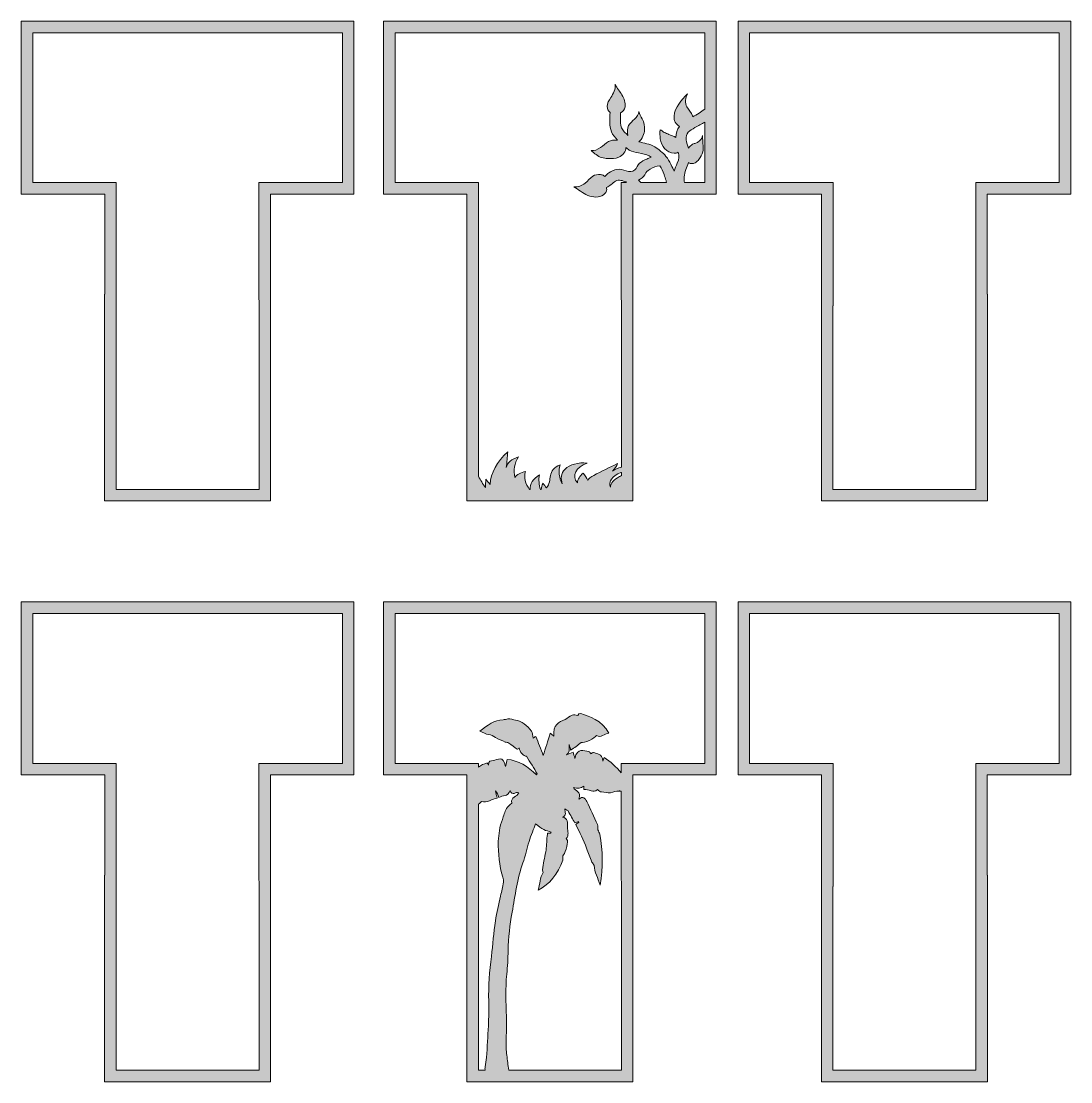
# Model space of a CAD drawing. Header units: millimetres. Extents: x 91 to 649, y -301 to -24.
# Drawn here: x 91.3 to 364.8, y -300.7 to -24.4 of the extents above; entities that cross this region are included whole.
import ezdxf

# ---------------------------------------------------------------- set-up
doc = ezdxf.new("R2010")
doc.units = ezdxf.units.MM
doc.header["$MEASUREMENT"] = 0
for name, color, linetype in [('Layer 11', 7, 'Continuous'), ('Layer 12', 7, 'Continuous'), ('Layer 4', 7, 'Continuous'), ('Layer 5', 7, 'Continuous'), ('Layer 6', 7, 'Continuous'), ('Layer10', 7, 'Continuous')]:
    doc.layers.add(name, color=color, linetype=linetype)

msp = doc.modelspace()

# ---------------------------------------------------------------- hatches: boundary and pattern name
at = {"layer": 'Layer 11'}
h = msp.add_hatch(color=1, dxfattribs=at)
h.dxf.hatch_style = 2
edge = h.paths.add_edge_path()
edge.add_spline(control_points=[(272.4, -24.36), (272.4, -24.36), (272.4, -24.36), (272.4, -24.36), (272.4, -24.36), (272.4, -24.36), (272.4, -24.36), (272.4, -24.36), (185.69, -24.36), (185.69, -24.36), (185.69, -24.36), (185.69, -24.36), (185.69, -24.36), (185.69, -24.36), (185.69, -68.28), (185.69, -68.28), (185.69, -68.28), (185.69, -69.42), (185.69, -69.42), (185.69, -69.42), (207.43, -69.42), (207.43, -69.42), (207.43, -69.42), (207.43, -82.43), (207.43, -82.43), (207.43, -82.43), (207.43, -82.43), (207.43, -82.43), (207.43, -82.43), (207.43, -95.5), (207.43, -95.5), (207.43, -95.5), (207.43, -149.38), (207.43, -149.38), (207.43, -149.38), (207.43, -149.38), (207.43, -149.38), (207.43, -149.38), (250.66, -149.38), (250.66, -149.38), (250.66, -149.38), (250.66, -149.38), (250.66, -149.38), (250.66, -149.38), (250.66, -95.5), (250.66, -95.5), (250.66, -95.5), (250.66, -81.14), (250.66, -81.14), (250.65, -81.14), (250.65, -81.14), (250.65, -81.14), (250.65, -81.14), (250.65, -69.42), (250.65, -69.42), (250.65, -69.42), (272.4, -69.42), (272.4, -69.42), (272.4, -69.42), (272.4, -67.17), (272.4, -67.17), (272.4, -67.17), (272.4, -67.17), (272.4, -67.17), (272.4, -67.17), (272.4, -24.36), (272.4, -24.36)], knot_values=[0, 0, 0, 0, 1, 1, 1, 2, 2, 2, 3, 3, 3, 4, 4, 4, 5, 5, 5, 6, 6, 6, 7, 7, 7, 8, 8, 8, 9, 9, 9, 10, 10, 10, 11, 11, 11, 12, 12, 12, 13, 13, 13, 14, 14, 14, 15, 15, 15, 16, 16, 16, 17, 17, 17, 18, 18, 18, 19, 19, 19, 20, 20, 20, 21, 21, 21, 22, 22, 22, 22], degree=3, periodic=1)
edge = h.paths.add_edge_path()
edge.add_spline(control_points=[(188.69, -66.42), (188.69, -66.42), (188.69, -27.36), (188.69, -27.36), (188.69, -27.36), (269.4, -27.36), (269.4, -27.36), (269.4, -27.36), (269.4, -47.27), (269.4, -47.27), (268.87, -47.58), (268.44, -47.98), (267.91, -48.32), (267.38, -48.66), (266.82, -48.96), (266.26, -49.26), (266.25, -49.18), (266.23, -49.1), (266.2, -49.02), (265.93, -48.14), (265.18, -47.5), (264.76, -46.69), (264.22, -45.64), (264.27, -44.3), (264.89, -43.3), (263.32, -44.92), (261.58, -46.76), (261.39, -49.13), (261.3, -50.21), (261.88, -51.29), (262.8, -51.79), (262.2, -52.62), (261.88, -53.58), (261.83, -54.64), (261.28, -54.29), (260.66, -54.07), (260.05, -53.84), (259.64, -53.68), (259.22, -53.54), (258.83, -53.33), (258.48, -53.15), (258.1, -52.73), (257.74, -52.7), (257.67, -53.43), (257.71, -54.26), (257.81, -54.99), (257.95, -55.93), (258.32, -56.84), (258.95, -57.55), (259.59, -58.25), (260.49, -58.72), (261.44, -58.75), (261.8, -58.76), (262.18, -58.69), (262.5, -58.52), (262.69, -59.41), (262.72, -60.28), (262.25, -61.33), (261.9, -62.12), (261.61, -62.76), (261.44, -63.46), (261.39, -63.32), (261.32, -63.19), (261.24, -63.09), (260.87, -62.2), (259.68, -59.78), (259.28, -59.58), (258.45, -58.61), (257.41, -57.74), (256.35, -57.08), (255.08, -56.29), (253.59, -56.18), (252.19, -55.77), (253.09, -55.14), (253.64, -53.56), (253.7, -52.73), (253.77, -51.74), (253.56, -50.72), (253.11, -49.84), (252.79, -49.19), (252.33, -48.59), (252.2, -47.88), (252.17, -48.65), (251.66, -49.31), (251.11, -49.85), (250.56, -50.39), (249.94, -50.88), (249.56, -51.54), (249.16, -52.24), (249.12, -53.22), (249.39, -54.1), (249.06, -53.8), (248.74, -53.49), (248.44, -53.19), (247.11, -51.88), (247.44, -49.99), (247.48, -48.25), (248.05, -47.92), (248.49, -47.38), (248.62, -46.69), (248.82, -45.62), (248.4, -44.52), (247.83, -43.58), (247.26, -42.64), (246.55, -41.79), (246.08, -40.8), (246.17, -42.04), (245.57, -43.23), (244.9, -44.28), (244.44, -45), (243.93, -45.76), (243.95, -46.62), (243.97, -47.2), (244.26, -47.76), (244.72, -48.12), (244.72, -48.12), (244.72, -48.12), (244.72, -48.12), (244.7, -49.77), (244.44, -51.66), (245.09, -53.2), (245.44, -54.04), (246.02, -54.71), (246.67, -55.32), (245.82, -55.25), (244.91, -55.44), (244.32, -55.74), (243.54, -56.14), (242.92, -56.78), (242.21, -57.29), (241.51, -57.81), (240.64, -58.22), (239.79, -58.05), (240.61, -58.8), (241.47, -59.57), (242.53, -59.89), (243.06, -60.05), (243.61, -60.1), (244.15, -60.13), (245.13, -60.18), (246.14, -60.18), (247.04, -59.8), (248, -59.4), (248.86, -58.32), (248.85, -57.24), (249.12, -57.49), (249.4, -57.74), (249.72, -57.92), (250.39, -58.31), (251.4, -58.51), (252.16, -58.7), (253.15, -58.94), (254.04, -58.94), (254.95, -59.47), (255.11, -59.55), (255.26, -59.65), (255.41, -59.76), (255.04, -59.91), (254.67, -60.09), (254.3, -60.28), (253.65, -60.6), (252.89, -60.88), (252.35, -61.39), (251.82, -61.88), (251.67, -62.64), (251.16, -63.09), (249.83, -64.29), (248.08, -62.63), (246.5, -62.96), (245.74, -63.12), (245, -63.48), (244.36, -63.91), (244.16, -64.05), (243.72, -64.51), (243.36, -64.82), (243.29, -64.75), (243.21, -64.69), (243.13, -64.63), (242.86, -64.46), (242.54, -64.36), (242.22, -64.32), (241.54, -64.23), (240.82, -64.37), (240.23, -64.73), (239.45, -65.2), (238.94, -66), (238.24, -66.57), (237.41, -67.25), (236.31, -67.59), (235.24, -67.48), (236.47, -68.23), (237.6, -69.17), (238.92, -69.74), (240.25, -70.31), (241.89, -70.43), (243.04, -69.56), (243.47, -69.23), (243.82, -68.74), (243.84, -68.2), (243.85, -68.03), (243.82, -67.86), (243.78, -67.69), (244.69, -67.35), (245.25, -66.57), (246.17, -66.04), (247.07, -65.52), (247.99, -65.95), (248.97, -66.22), (248.92, -66.29), (248.87, -66.35), (248.82, -66.42), (248.82, -66.42), (247.65, -66.42), (247.65, -66.42), (247.65, -66.42), (247.65, -69.42), (247.65, -69.42), (247.65, -69.42), (247.65, -95.5), (247.65, -95.5), (247.65, -95.5), (247.66, -98.5), (247.66, -98.5), (247.66, -98.5), (247.66, -140.55), (247.66, -140.55), (246.77, -140.8), (245.97, -141.16), (245.33, -141.59), (245.99, -140.99), (246.46, -140.31), (246.69, -139.62), (244.61, -140.65), (242.53, -141.68), (240.45, -142.71), (239.75, -143.06), (239.02, -143.54), (238.94, -144.02), (238.66, -143.37), (238.25, -142.74), (237.7, -142.15), (236.83, -142.87), (236.31, -143.73), (236.2, -144.61), (234.64, -142.89), (235.82, -140.53), (238.74, -139.55), (236.54, -139.18), (234.11, -139.95), (232.98, -141.08), (231.85, -142.21), (231.81, -143.61), (232.27, -144.89), (231.43, -143.3), (231.23, -141.6), (231.71, -139.97), (230.06, -140.52), (229.42, -141.69), (229.2, -142.77), (228.98, -143.85), (229, -144.98), (228.14, -145.95), (227.85, -145.55), (227.55, -145.15), (227.26, -144.74), (226.97, -145.27), (226.82, -145.83), (226.79, -146.38), (226.79, -146.38), (226.59, -146.38), (226.59, -146.38), (226.19, -145.13), (226.08, -143.85), (226.29, -142.58), (224.62, -143.59), (223.74, -145), (223.9, -146.38), (223.9, -146.38), (223.74, -146.38), (223.74, -146.38), (222.61, -144.91), (222.24, -143.26), (222.68, -141.68), (221.44, -141.97), (220.42, -142.54), (219.9, -143.23), (219.48, -141.43), (219.81, -139.58), (220.86, -137.87), (219.09, -138.41), (217.87, -139.48), (217.69, -140.62), (217.81, -139.28), (217.93, -137.94), (218.05, -136.6), (215.23, -139.12), (213.63, -142.09), (213.47, -145.09), (213.09, -144.63), (212.71, -144.16), (212.33, -143.7), (212.3, -144.42), (212.27, -145.14), (212.23, -145.87), (211.55, -144.91), (210.95, -143.93), (210.43, -142.94), (210.43, -142.94), (210.43, -98.5), (210.43, -98.5), (210.43, -98.5), (210.43, -98.5), (210.43, -98.5), (210.43, -98.5), (210.43, -95.5), (210.43, -95.5), (210.43, -95.5), (210.43, -69.42), (210.43, -69.42), (210.43, -69.42), (210.43, -66.42), (210.43, -66.42), (210.43, -66.42), (207.43, -66.42), (207.43, -66.42), (207.43, -66.42), (188.69, -66.42), (188.69, -66.42)], knot_values=[0, 0, 0, 0, 1, 1, 1, 2, 2, 2, 3, 3, 3, 4, 4, 4, 5, 5, 5, 6, 6, 6, 7, 7, 7, 8, 8, 8, 9, 9, 9, 10, 10, 10, 11, 11, 11, 12, 12, 12, 13, 13, 13, 14, 14, 14, 15, 15, 15, 16, 16, 16, 17, 17, 17, 18, 18, 18, 19, 19, 19, 20, 20, 20, 21, 21, 21, 22, 22, 22, 23, 23, 23, 24, 24, 24, 25, 25, 25, 26, 26, 26, 27, 27, 27, 28, 28, 28, 29, 29, 29, 30, 30, 30, 31, 31, 31, 32, 32, 32, 33, 33, 33, 34, 34, 34, 35, 35, 35, 36, 36, 36, 37, 37, 37, 38, 38, 38, 39, 39, 39, 40, 40, 40, 41, 41, 41, 42, 42, 42, 43, 43, 43, 44, 44, 44, 45, 45, 45, 46, 46, 46, 47, 47, 47, 48, 48, 48, 49, 49, 49, 50, 50, 50, 51, 51, 51, 52, 52, 52, 53, 53, 53, 54, 54, 54, 55, 55, 55, 56, 56, 56, 57, 57, 57, 58, 58, 58, 59, 59, 59, 60, 60, 60, 61, 61, 61, 62, 62, 62, 63, 63, 63, 64, 64, 64, 65, 65, 65, 66, 66, 66, 67, 67, 67, 68, 68, 68, 69, 69, 69, 70, 70, 70, 71, 71, 71, 72, 72, 72, 73, 73, 73, 74, 74, 74, 75, 75, 75, 76, 76, 76, 77, 77, 77, 78, 78, 78, 79, 79, 79, 80, 80, 80, 81, 81, 81, 82, 82, 82, 83, 83, 83, 84, 84, 84, 85, 85, 85, 86, 86, 86, 87, 87, 87, 88, 88, 88, 89, 89, 89, 90, 90, 90, 91, 91, 91, 92, 92, 92, 93, 93, 93, 94, 94, 94, 95, 95, 95, 96, 96, 96, 97, 97, 97, 98, 98, 98, 99, 99, 99, 100, 100, 100, 101, 101, 101, 102, 102, 102, 103, 103, 103, 104, 104, 104, 105, 105, 105, 106, 106, 106, 107, 107, 107, 108, 108, 108, 109, 109, 109, 109], degree=3, periodic=1)
edge = h.paths.add_edge_path()
edge.add_spline(control_points=[(252.77, -66.42), (252.57, -66.2), (252.34, -65.99), (252.09, -65.82), (252.77, -65.46), (253.41, -64.96), (253.76, -64.4), (254.28, -63.56), (254.26, -63.4), (255.19, -62.92), (256.02, -62.5), (256.79, -61.99), (257.69, -62.03), (258.12, -62.68), (258.51, -63.48), (258.82, -64.27), (258.82, -64.3), (258.82, -64.34), (258.83, -64.38), (258.94, -64.87), (259.11, -65.37), (259.33, -65.88), (259.35, -65.96), (259.36, -66.04), (259.38, -66.12), (259.4, -66.22), (259.43, -66.32), (259.45, -66.42), (259.45, -66.42), (252.77, -66.42), (252.77, -66.42)], knot_values=[0, 0, 0, 0, 1, 1, 1, 2, 2, 2, 3, 3, 3, 4, 4, 4, 5, 5, 5, 6, 6, 6, 7, 7, 7, 8, 8, 8, 9, 9, 9, 10, 10, 10, 10], degree=3, periodic=1)
edge = h.paths.add_edge_path()
edge.add_spline(control_points=[(264.01, -64.93), (264.13, -63.6), (264.77, -62.43), (265.18, -61.21), (265.2, -61.22), (265.21, -61.23), (265.23, -61.24), (265.73, -61.53), (266.38, -61.54), (266.89, -61.27), (267.29, -61.06), (267.59, -60.71), (267.86, -60.36), (268.32, -59.77), (268.76, -59.13), (268.92, -58.39), (269.03, -57.88), (268.99, -57.34), (268.96, -56.81), (268.9, -55.93), (268.84, -55.04), (268.78, -54.15), (268.85, -54.65), (268.46, -55.08), (268.1, -55.42), (267.84, -55.68), (267.57, -55.94), (267.23, -56.08), (266.98, -56.17), (266.71, -56.2), (266.46, -56.3), (266.27, -56.37), (266.09, -56.49), (265.93, -56.62), (265.63, -56.86), (265.38, -57.14), (265.16, -57.45), (264.93, -56.73), (264.65, -56.03), (264.55, -55.27), (264.31, -53.49), (265.52, -52.85), (266.83, -52.08), (267.71, -51.57), (268.59, -51.19), (269.4, -50.68), (269.4, -50.68), (269.4, -66.42), (269.4, -66.42), (269.4, -66.42), (264.11, -66.42), (264.11, -66.42), (264.01, -65.93), (263.97, -65.43), (264.01, -64.93)], knot_values=[0, 0, 0, 0, 1, 1, 1, 2, 2, 2, 3, 3, 3, 4, 4, 4, 5, 5, 5, 6, 6, 6, 7, 7, 7, 8, 8, 8, 9, 9, 9, 10, 10, 10, 11, 11, 11, 12, 12, 12, 13, 13, 13, 14, 14, 14, 15, 15, 15, 16, 16, 16, 17, 17, 17, 18, 18, 18, 18], degree=3, periodic=1)
edge = h.paths.add_edge_path()
edge.add_spline(control_points=[(247.16, -143.03), (245.8, -143.74), (244.79, -144.73), (244.84, -145.78), (244.24, -144.37), (245.35, -142.78), (247.49, -141.99), (247.54, -141.97), (247.6, -141.95), (247.66, -141.93), (247.66, -141.93), (247.66, -142.78), (247.66, -142.78), (247.49, -142.86), (247.32, -142.94), (247.16, -143.03)], knot_values=[0, 0, 0, 0, 1, 1, 1, 2, 2, 2, 3, 3, 3, 4, 4, 4, 5, 5, 5, 5], degree=3, periodic=1)
at = {"layer": 'Layer 12'}
h = msp.add_hatch(color=2, dxfattribs=at)
h.dxf.hatch_style = 2
h.paths.add_polyline_path([(177.98, -24.36), (91.27, -24.36), (91.27, -69.42), (113.02, -69.42), (113.02, -95.5), (113.01, -95.5), (113.01, -149.38), (156.24, -149.38), (156.24, -95.5), (156.23, -95.5), (156.23, -69.42), (177.98, -69.42)])
h.paths.add_polyline_path([(174.98, -27.36), (174.98, -66.42), (156.23, -66.42), (153.23, -66.42), (153.23, -69.42), (153.23, -95.5), (153.24, -98.5), (153.24, -146.38), (116.01, -146.38), (116.01, -98.5), (116.02, -98.5), (116.02, -95.5), (116.02, -69.42), (116.02, -66.42), (113.02, -66.42), (94.27, -66.42), (94.27, -27.36)])
at = {"layer": 'Layer 4'}
h = msp.add_hatch(color=2, dxfattribs=at)
h.dxf.hatch_style = 2
h.paths.add_polyline_path([(364.78, -175.7), (278.07, -175.7), (278.07, -220.76), (299.82, -220.76), (299.82, -246.85), (299.81, -246.85), (299.81, -300.73), (343.04, -300.73), (343.04, -246.85), (343.03, -246.85), (343.03, -220.76), (364.78, -220.76)])
h.paths.add_polyline_path([(361.78, -178.7), (361.78, -217.76), (343.03, -217.76), (340.04, -217.76), (340.04, -220.76), (340.04, -246.85), (340.04, -249.85), (340.04, -297.73), (302.81, -297.73), (302.81, -249.85), (302.82, -249.85), (302.82, -246.85), (302.82, -220.76), (302.82, -217.76), (299.82, -217.76), (281.07, -217.76), (281.07, -178.7)])
at = {"layer": 'Layer 5'}
h = msp.add_hatch(color=1, dxfattribs=at)
h.dxf.hatch_style = 2
edge = h.paths.add_edge_path()
edge.add_spline(control_points=[(272.4, -175.7), (272.4, -175.7), (272.4, -175.7), (272.4, -175.7), (272.4, -175.7), (272.4, -175.7), (272.4, -175.7), (272.4, -175.7), (185.69, -175.7), (185.69, -175.7), (185.69, -175.7), (185.69, -220.76), (185.69, -220.76), (185.69, -220.76), (207.43, -220.76), (207.43, -220.76), (207.43, -220.76), (207.43, -236.99), (207.43, -236.99), (207.43, -236.99), (207.43, -236.99), (207.43, -237), (207.43, -237), (207.43, -246.85), (207.43, -246.85), (207.43, -246.85), (207.43, -300.73), (207.43, -300.73), (207.43, -300.73), (207.43, -300.73), (207.43, -300.73), (207.43, -300.73), (250.66, -300.73), (250.66, -300.73), (250.66, -300.73), (250.66, -300.73), (250.66, -300.73), (250.66, -300.73), (250.66, -246.85), (250.66, -246.85), (250.66, -246.85), (250.66, -233.51), (250.66, -233.51), (250.65, -233.51), (250.65, -233.5), (250.65, -233.5), (250.65, -233.5), (250.65, -220.76), (250.65, -220.76), (250.65, -220.76), (272.4, -220.76), (272.4, -220.76), (272.4, -220.76), (272.4, -218.65), (272.4, -218.65), (272.4, -218.65), (272.4, -218.65), (272.4, -218.65), (272.4, -218.65), (272.4, -175.7), (272.4, -175.7)], knot_values=[0, 0, 0, 0, 1, 1, 1, 2, 2, 2, 3, 3, 3, 4, 4, 4, 5, 5, 5, 6, 6, 6, 7, 7, 7, 8, 8, 8, 9, 9, 9, 10, 10, 10, 11, 11, 11, 12, 12, 12, 13, 13, 13, 14, 14, 14, 15, 15, 15, 16, 16, 16, 17, 17, 17, 18, 18, 18, 19, 19, 19, 20, 20, 20, 20], degree=3, periodic=1)
edge = h.paths.add_edge_path()
edge.add_spline(control_points=[(214.86, -224.96), (214.9, -224.94), (214.94, -224.91), (214.99, -224.88), (215.23, -225.44), (215.47, -225.99), (215.76, -226.64), (216.71, -225.99), (218.08, -226.62), (218.66, -224.8), (219.22, -226.5), (220.21, -224.97), (220.92, -225.41), (220.52, -226.58), (218.71, -226.42), (219.11, -228.11), (218.53, -228.68), (217.99, -228.98), (217.72, -229.52), (217.27, -230.39), (216.98, -231.41), (216.67, -232.39), (216.37, -233.32), (215.94, -234.28), (215.91, -235.25), (215.88, -236.21), (215.61, -237.09), (215.59, -238.03), (215.54, -241.26), (215.88, -244.4), (216.77, -247.42), (216.89, -247.82), (217, -248.32), (216.94, -248.72), (216.74, -249.93), (216.45, -251.13), (216.2, -252.33), (215.74, -254.49), (215.17, -256.62), (214.85, -258.81), (214.4, -261.87), (214.18, -264.98), (213.8, -268.06), (213.32, -271.91), (212.96, -275.76), (213.11, -279.68), (213.18, -281.82), (213.1, -283.98), (213.01, -286.12), (212.89, -288.88), (212.72, -291.64), (212.53, -294.4), (212.48, -295.23), (212.29, -296.04), (212.17, -296.86), (212.12, -297.21), (212.11, -297.5), (212.18, -297.73), (212.18, -297.73), (210.43, -297.73), (210.43, -297.73), (210.43, -297.73), (210.43, -249.85), (210.43, -249.85), (210.43, -249.85), (210.43, -249.85), (210.43, -249.85), (210.43, -249.85), (210.43, -246.85), (210.43, -246.85), (210.43, -246.85), (210.43, -228.35), (210.43, -228.35), (210.75, -228.18), (211.02, -227.86), (211.23, -227.7), (212.72, -228.12), (213.94, -227.01), (215.34, -226.79), (215.15, -226.09), (215, -225.53), (214.86, -224.96)], knot_values=[0, 0, 0, 0, 1, 1, 1, 2, 2, 2, 3, 3, 3, 4, 4, 4, 5, 5, 5, 6, 6, 6, 7, 7, 7, 8, 8, 8, 9, 9, 9, 10, 10, 10, 11, 11, 11, 12, 12, 12, 13, 13, 13, 14, 14, 14, 15, 15, 15, 16, 16, 16, 17, 17, 17, 18, 18, 18, 19, 19, 19, 20, 20, 20, 21, 21, 21, 22, 22, 22, 23, 23, 23, 24, 24, 24, 25, 25, 25, 26, 26, 26, 27, 27, 27, 27], degree=3, periodic=1)
edge = h.paths.add_edge_path()
edge.add_spline(control_points=[(227.28, -246.16), (226.43, -247.57), (226.48, -249.2), (225.95, -250.77), (229.08, -249.29), (231, -246.5), (232.4, -242.98), (232.51, -242.72), (232.42, -242.33), (232.42, -241.86), (232.89, -241.52), (233.81, -238.81), (233.6, -237.88), (233.55, -237.69), (233.4, -237.53), (233.29, -237.36), (234.11, -236.53), (233.63, -235.39), (233.66, -234.4), (233.7, -233.26), (233.72, -231.99), (232.3, -231.73), (233.51, -231.37), (232.93, -230.37), (232.92, -229.61), (233.31, -229.83), (233.65, -230.03), (233.78, -230.1), (234.43, -231.29), (235, -232.33), (235.53, -233.29), (235.95, -233.12), (236.24, -233.01), (236.53, -232.9), (236.53, -232.9), (236.57, -233.04), (236.57, -233.04), (236.32, -233.26), (236.08, -233.49), (235.83, -233.7), (236.75, -235.82), (237.89, -237.68), (238.62, -239.88), (239.02, -241.11), (239.51, -242.29), (240, -243.46), (240.14, -243.81), (240.41, -244.06), (240.6, -244.33), (240.61, -246.18), (241.6, -247.56), (242.11, -249.52), (242.94, -244.82), (242.82, -240.5), (242.05, -236.2), (241.98, -235.81), (241.72, -235.48), (241.51, -235.06), (241.5, -234.7), (241.61, -234.1), (241.44, -233.71), (240.55, -231.67), (239.62, -229.65), (238.63, -227.69), (238.23, -226.89), (237.68, -226.04), (236.61, -227.11), (237.34, -224.86), (235.67, -225.11), (235.16, -224.05), (235.73, -224.13), (236.2, -224.29), (236.66, -224.23), (237.07, -224.18), (237.47, -223.9), (237.85, -223.72), (237.86, -223.76), (237.88, -224.1), (237.91, -224.53), (239.19, -224.36), (240.4, -225.58), (241.42, -224.6), (241.85, -224.86), (242.17, -225.17), (242.51, -225.21), (243.28, -225.32), (244.07, -225.41), (244.85, -225.45), (245.62, -225.16), (246.36, -225.01), (247.06, -224.99), (247.11, -224.96), (247.15, -224.94), (247.2, -224.92), (247.21, -224.93), (247.22, -224.95), (247.23, -224.98), (247.37, -224.98), (247.51, -224.99), (247.65, -225), (247.65, -225), (247.65, -246.85), (247.65, -246.85), (247.65, -246.85), (247.66, -249.84), (247.66, -249.84), (247.66, -249.84), (247.66, -297.73), (247.66, -297.73), (247.66, -297.73), (218.3, -297.73), (218.3, -297.73), (218.2, -296.95), (218.13, -296.34), (218.06, -295.73), (217.91, -294.45), (217.68, -293.17), (217.66, -291.88), (217.63, -289.15), (217.81, -286.41), (217.73, -283.69), (217.62, -280.02), (217.4, -276.37), (217.8, -272.71), (218.02, -270.67), (218.13, -268.61), (218.16, -266.56), (218.21, -263.16), (218.6, -259.86), (219.2, -256.55), (219.99, -252.21), (220.49, -247.79), (222.01, -243.71), (222.67, -241.92), (223.02, -239.93), (223.61, -238.09), (224.14, -236.43), (224.81, -234.85), (225.31, -233.52), (226.12, -234.09), (226.76, -234.63), (227.46, -235.01), (228.05, -235.32), (228.7, -235.44), (229.33, -235.65), (229.31, -235.73), (229.3, -235.82), (229.28, -235.9), (229.28, -235.9), (228.4, -235.9), (228.4, -235.9), (228.38, -236.21), (228.38, -236.46), (228.34, -236.71), (228.13, -238.07), (228.26, -239.47), (227.95, -240.84), (227.6, -242.36), (227.37, -243.93), (227.14, -245.49), (227.1, -245.78), (227.28, -246.14), (227.28, -246.16)], knot_values=[0, 0, 0, 0, 1, 1, 1, 2, 2, 2, 3, 3, 3, 4, 4, 4, 5, 5, 5, 6, 6, 6, 7, 7, 7, 8, 8, 8, 9, 9, 9, 10, 10, 10, 11, 11, 11, 12, 12, 12, 13, 13, 13, 14, 14, 14, 15, 15, 15, 16, 16, 16, 17, 17, 17, 18, 18, 18, 19, 19, 19, 20, 20, 20, 21, 21, 21, 22, 22, 22, 23, 23, 23, 24, 24, 24, 25, 25, 25, 26, 26, 26, 27, 27, 27, 28, 28, 28, 29, 29, 29, 30, 30, 30, 31, 31, 31, 32, 32, 32, 33, 33, 33, 34, 34, 34, 35, 35, 35, 36, 36, 36, 37, 37, 37, 38, 38, 38, 39, 39, 39, 40, 40, 40, 41, 41, 41, 42, 42, 42, 43, 43, 43, 44, 44, 44, 45, 45, 45, 46, 46, 46, 47, 47, 47, 48, 48, 48, 49, 49, 49, 50, 50, 50, 51, 51, 51, 52, 52, 52, 53, 53, 53, 54, 54, 54, 54], degree=3, periodic=1)
edge = h.paths.add_edge_path()
edge.add_spline(control_points=[(250.65, -217.76), (250.65, -217.76), (247.65, -217.76), (247.65, -217.76), (247.65, -217.76), (247.65, -220.24), (247.65, -220.24), (246.31, -218.66), (244.84, -217.32), (243.22, -216.2), (243.09, -216.53), (243.01, -216.76), (242.86, -217.14), (242.6, -215.1), (241.32, -215.34), (240.41, -214.91), (240.21, -214.81), (239.87, -215.21), (239.71, -215.31), (239.57, -215.12), (239.39, -214.63), (239.21, -214.64), (237.87, -214.69), (236.19, -213.39), (235.56, -216.49), (235.37, -215.76), (235.26, -215.35), (235.13, -214.87), (234.51, -215.1), (233.94, -215.31), (233.37, -215.52), (234.21, -215.02), (234.11, -214.04), (234.06, -212.87), (234.24, -213.52), (234.35, -213.89), (234.45, -214.28), (234.99, -213.93), (235.46, -213.67), (235.9, -213.35), (236.32, -213.05), (236.71, -212.7), (237.21, -212.29), (237.82, -212.62), (240.92, -211.21), (241.17, -210.45), (242.3, -211.22), (243.27, -210.06), (244.38, -209.91), (242.75, -206.53), (238.86, -205.29), (237.79, -205.01), (237.31, -204.88), (236.55, -204.34), (236.31, -205.29), (235.76, -205.23), (235.26, -205.01), (234.84, -205.17), (234.19, -205.42), (233.63, -206.06), (232.98, -206.32), (231.33, -206.96), (229.82, -207.7), (230.09, -210.7), (229.79, -210.43), (229.57, -210.23), (229.15, -209.85), (228.5, -211.9), (227.89, -213.86), (227.32, -215.66), (226.69, -214.07), (226.03, -212.38), (225.38, -210.71), (224.99, -210.97), (224.79, -211.1), (224.7, -211.16), (224.56, -210.5), (224.56, -209.75), (224.27, -209.37), (223.14, -207.82), (221.72, -206.76), (220.11, -206.48), (219.45, -206.36), (218.79, -206.11), (218.12, -206.15), (217.69, -206.17), (217.26, -206.4), (216.83, -206.4), (214.58, -206.4), (212.76, -207.83), (210.77, -209.39), (211.65, -209.74), (212.34, -210.15), (213.04, -210.24), (213.72, -210.33), (214.28, -210.66), (214.88, -211), (215.69, -211.46), (216.54, -211.82), (217.38, -212.19), (217.69, -212.33), (218.06, -212.26), (218.34, -212.45), (219.08, -212.96), (219.78, -213.59), (220.52, -214.09), (220.64, -214.17), (220.9, -213.85), (221.06, -213.74), (221.14, -214.78), (222.24, -215.94), (222.95, -215.87), (223.93, -217.49), (224.85, -219), (225.76, -220.51), (225.7, -220.59), (225.63, -220.66), (225.57, -220.74), (223.28, -218.56), (220.81, -216.96), (217.91, -216.71), (217.79, -217.24), (217.69, -217.7), (217.51, -218.53), (216.86, -215.52), (215.4, -216.91), (214.22, -217.02), (213.69, -217.08), (212.99, -217.03), (213.03, -218.21), (212.88, -217.94), (212.72, -217.57), (212.68, -217.6), (211.94, -217.99), (211.07, -218.13), (210.43, -218.74), (210.43, -218.74), (210.43, -217.76), (210.43, -217.76), (210.43, -217.76), (207.43, -217.76), (207.43, -217.76), (207.43, -217.76), (188.69, -217.76), (188.69, -217.76), (188.69, -217.76), (188.69, -178.7), (188.69, -178.7), (188.69, -178.7), (269.4, -178.7), (269.4, -178.7), (269.4, -178.7), (269.4, -217.76), (269.4, -217.76), (269.4, -217.76), (250.65, -217.76), (250.65, -217.76)], knot_values=[0, 0, 0, 0, 1, 1, 1, 2, 2, 2, 3, 3, 3, 4, 4, 4, 5, 5, 5, 6, 6, 6, 7, 7, 7, 8, 8, 8, 9, 9, 9, 10, 10, 10, 11, 11, 11, 12, 12, 12, 13, 13, 13, 14, 14, 14, 15, 15, 15, 16, 16, 16, 17, 17, 17, 18, 18, 18, 19, 19, 19, 20, 20, 20, 21, 21, 21, 22, 22, 22, 23, 23, 23, 24, 24, 24, 25, 25, 25, 26, 26, 26, 27, 27, 27, 28, 28, 28, 29, 29, 29, 30, 30, 30, 31, 31, 31, 32, 32, 32, 33, 33, 33, 34, 34, 34, 35, 35, 35, 36, 36, 36, 37, 37, 37, 38, 38, 38, 39, 39, 39, 40, 40, 40, 41, 41, 41, 42, 42, 42, 43, 43, 43, 44, 44, 44, 45, 45, 45, 46, 46, 46, 47, 47, 47, 48, 48, 48, 49, 49, 49, 50, 50, 50, 51, 51, 51, 52, 52, 52, 52], degree=3, periodic=1)
at = {"layer": 'Layer 6'}
h = msp.add_hatch(color=2, dxfattribs=at)
h.dxf.hatch_style = 2
h.paths.add_polyline_path([(177.98, -175.7), (91.27, -175.7), (91.27, -220.76), (113.02, -220.76), (113.02, -246.85), (113.01, -246.85), (113.01, -300.73), (156.24, -300.73), (156.24, -246.85), (156.23, -246.85), (156.23, -220.76), (177.98, -220.76)])
h.paths.add_polyline_path([(174.98, -178.7), (174.98, -217.76), (156.23, -217.76), (153.23, -217.76), (153.23, -220.76), (153.23, -246.85), (153.24, -249.85), (153.24, -297.73), (116.01, -297.73), (116.01, -249.85), (116.02, -249.85), (116.02, -246.85), (116.02, -220.76), (116.02, -217.76), (113.02, -217.76), (94.27, -217.76), (94.27, -178.7)])
at = {"layer": 'Layer10'}
h = msp.add_hatch(color=2, dxfattribs=at)
h.dxf.hatch_style = 2
h.paths.add_polyline_path([(364.78, -24.36), (278.07, -24.36), (278.07, -69.42), (299.82, -69.42), (299.82, -95.5), (299.81, -95.5), (299.81, -149.38), (343.04, -149.38), (343.04, -95.5), (343.03, -95.5), (343.03, -69.42), (364.78, -69.42)])
h.paths.add_polyline_path([(361.78, -27.36), (361.78, -66.42), (343.03, -66.42), (340.04, -66.42), (340.04, -69.42), (340.04, -95.5), (340.04, -98.5), (340.04, -146.38), (302.81, -146.38), (302.81, -98.5), (302.82, -98.5), (302.82, -95.5), (302.82, -69.42), (302.82, -66.42), (299.82, -66.42), (281.07, -66.42), (281.07, -27.36)])

# ---------------------------------------------------------------- linework, layer by layer
at = {"layer": 'Layer 11', "lineweight": 0}
for points, knots in [([(272.4, -24.36), (272.4, -24.36), (272.4, -24.36), (272.4, -24.36), (272.4, -24.36), (272.4, -24.36), (272.4, -24.36), (272.4, -24.36), (185.69, -24.36), (185.69, -24.36), (185.69, -24.36), (185.69, -24.36), (185.69, -24.36), (185.69, -24.36), (185.69, -68.28), (185.69, -68.28), (185.69, -68.28), (185.69, -69.42), (185.69, -69.42), (185.69, -69.42), (207.43, -69.42), (207.43, -69.42), (207.43, -69.42), (207.43, -82.43), (207.43, -82.43), (207.43, -82.43), (207.43, -82.43), (207.43, -82.43), (207.43, -82.43), (207.43, -95.5), (207.43, -95.5), (207.43, -95.5), (207.43, -149.38), (207.43, -149.38), (207.43, -149.38), (207.43, -149.38), (207.43, -149.38), (207.43, -149.38), (250.66, -149.38), (250.66, -149.38), (250.66, -149.38), (250.66, -149.38), (250.66, -149.38), (250.66, -149.38), (250.66, -95.5), (250.66, -95.5), (250.66, -95.5), (250.66, -81.14), (250.66, -81.14), (250.65, -81.14), (250.65, -81.14), (250.65, -81.14), (250.65, -81.14), (250.65, -69.42), (250.65, -69.42), (250.65, -69.42), (272.4, -69.42), (272.4, -69.42), (272.4, -69.42), (272.4, -67.17), (272.4, -67.17), (272.4, -67.17), (272.4, -67.17), (272.4, -67.17), (272.4, -67.17), (272.4, -24.36), (272.4, -24.36)], [0, 0, 0, 0, 1, 1, 1, 2, 2, 2, 3, 3, 3, 4, 4, 4, 5, 5, 5, 6, 6, 6, 7, 7, 7, 8, 8, 8, 9, 9, 9, 10, 10, 10, 11, 11, 11, 12, 12, 12, 13, 13, 13, 14, 14, 14, 15, 15, 15, 16, 16, 16, 17, 17, 17, 18, 18, 18, 19, 19, 19, 20, 20, 20, 21, 21, 21, 22, 22, 22, 22]), ([(188.69, -66.42), (188.69, -66.42), (188.69, -27.36), (188.69, -27.36), (188.69, -27.36), (269.4, -27.36), (269.4, -27.36), (269.4, -27.36), (269.4, -47.27), (269.4, -47.27), (268.87, -47.58), (268.44, -47.98), (267.91, -48.32), (267.38, -48.66), (266.82, -48.96), (266.26, -49.26), (266.25, -49.18), (266.23, -49.1), (266.2, -49.02), (265.93, -48.14), (265.18, -47.5), (264.76, -46.69), (264.22, -45.64), (264.27, -44.3), (264.89, -43.3), (263.32, -44.92), (261.58, -46.76), (261.39, -49.13), (261.3, -50.21), (261.88, -51.29), (262.8, -51.79), (262.2, -52.62), (261.88, -53.58), (261.83, -54.64), (261.28, -54.29), (260.66, -54.07), (260.05, -53.84), (259.64, -53.68), (259.22, -53.54), (258.83, -53.33), (258.48, -53.15), (258.1, -52.73), (257.74, -52.7), (257.67, -53.43), (257.71, -54.26), (257.81, -54.99), (257.95, -55.93), (258.32, -56.84), (258.95, -57.55), (259.59, -58.25), (260.49, -58.72), (261.44, -58.75), (261.8, -58.76), (262.18, -58.69), (262.5, -58.52), (262.69, -59.41), (262.72, -60.28), (262.25, -61.33), (261.9, -62.12), (261.61, -62.76), (261.44, -63.46), (261.39, -63.32), (261.32, -63.19), (261.24, -63.09), (260.87, -62.2), (259.68, -59.78), (259.28, -59.58), (258.45, -58.61), (257.41, -57.74), (256.35, -57.08), (255.08, -56.29), (253.59, -56.18), (252.19, -55.77), (253.09, -55.14), (253.64, -53.56), (253.7, -52.73), (253.77, -51.74), (253.56, -50.72), (253.11, -49.84), (252.79, -49.19), (252.33, -48.59), (252.2, -47.88), (252.17, -48.65), (251.66, -49.31), (251.11, -49.85), (250.56, -50.39), (249.94, -50.88), (249.56, -51.54), (249.16, -52.24), (249.12, -53.22), (249.39, -54.1), (249.06, -53.8), (248.74, -53.49), (248.44, -53.19), (247.11, -51.88), (247.44, -49.99), (247.48, -48.25), (248.05, -47.92), (248.49, -47.38), (248.62, -46.69), (248.82, -45.62), (248.4, -44.52), (247.83, -43.58), (247.26, -42.64), (246.55, -41.79), (246.08, -40.8), (246.17, -42.04), (245.57, -43.23), (244.9, -44.28), (244.44, -45), (243.93, -45.76), (243.95, -46.62), (243.97, -47.2), (244.26, -47.76), (244.72, -48.12), (244.72, -48.12), (244.72, -48.12), (244.72, -48.12), (244.7, -49.77), (244.44, -51.66), (245.09, -53.2), (245.44, -54.04), (246.02, -54.71), (246.67, -55.32), (245.82, -55.25), (244.91, -55.44), (244.32, -55.74), (243.54, -56.14), (242.92, -56.78), (242.21, -57.29), (241.51, -57.81), (240.64, -58.22), (239.79, -58.05), (240.61, -58.8), (241.47, -59.57), (242.53, -59.89), (243.06, -60.05), (243.61, -60.1), (244.15, -60.13), (245.13, -60.18), (246.14, -60.18), (247.04, -59.8), (248, -59.4), (248.86, -58.32), (248.85, -57.24), (249.12, -57.49), (249.4, -57.74), (249.72, -57.92), (250.39, -58.31), (251.4, -58.51), (252.16, -58.7), (253.15, -58.94), (254.04, -58.94), (254.95, -59.47), (255.11, -59.55), (255.26, -59.65), (255.41, -59.76), (255.04, -59.91), (254.67, -60.09), (254.3, -60.28), (253.65, -60.6), (252.89, -60.88), (252.35, -61.39), (251.82, -61.88), (251.67, -62.64), (251.16, -63.09), (249.83, -64.29), (248.08, -62.63), (246.5, -62.96), (245.74, -63.12), (245, -63.48), (244.36, -63.91), (244.16, -64.05), (243.72, -64.51), (243.36, -64.82), (243.29, -64.75), (243.21, -64.69), (243.13, -64.63), (242.86, -64.46), (242.54, -64.36), (242.22, -64.32), (241.54, -64.23), (240.82, -64.37), (240.23, -64.73), (239.45, -65.2), (238.94, -66), (238.24, -66.57), (237.41, -67.25), (236.31, -67.59), (235.24, -67.48), (236.47, -68.23), (237.6, -69.17), (238.92, -69.74), (240.25, -70.31), (241.89, -70.43), (243.04, -69.56), (243.47, -69.23), (243.82, -68.74), (243.84, -68.2), (243.85, -68.03), (243.82, -67.86), (243.78, -67.69), (244.69, -67.35), (245.25, -66.57), (246.17, -66.04), (247.07, -65.52), (247.99, -65.95), (248.97, -66.22), (248.92, -66.29), (248.87, -66.35), (248.82, -66.42), (248.82, -66.42), (247.65, -66.42), (247.65, -66.42), (247.65, -66.42), (247.65, -69.42), (247.65, -69.42), (247.65, -69.42), (247.65, -95.5), (247.65, -95.5), (247.65, -95.5), (247.66, -98.5), (247.66, -98.5), (247.66, -98.5), (247.66, -140.55), (247.66, -140.55), (246.77, -140.8), (245.97, -141.16), (245.33, -141.59), (245.99, -140.99), (246.46, -140.31), (246.69, -139.62), (244.61, -140.65), (242.53, -141.68), (240.45, -142.71), (239.75, -143.06), (239.02, -143.54), (238.94, -144.02), (238.66, -143.37), (238.25, -142.74), (237.7, -142.15), (236.83, -142.87), (236.31, -143.73), (236.2, -144.61), (234.64, -142.89), (235.82, -140.53), (238.74, -139.55), (236.54, -139.18), (234.11, -139.95), (232.98, -141.08), (231.85, -142.21), (231.81, -143.61), (232.27, -144.89), (231.43, -143.3), (231.23, -141.6), (231.71, -139.97), (230.06, -140.52), (229.42, -141.69), (229.2, -142.77), (228.98, -143.85), (229, -144.98), (228.14, -145.95), (227.85, -145.55), (227.55, -145.15), (227.26, -144.74), (226.97, -145.27), (226.82, -145.83), (226.79, -146.38), (226.79, -146.38), (226.59, -146.38), (226.59, -146.38), (226.19, -145.13), (226.08, -143.85), (226.29, -142.58), (224.62, -143.59), (223.74, -145), (223.9, -146.38), (223.9, -146.38), (223.74, -146.38), (223.74, -146.38), (222.61, -144.91), (222.24, -143.26), (222.68, -141.68), (221.44, -141.97), (220.42, -142.54), (219.9, -143.23), (219.48, -141.43), (219.81, -139.58), (220.86, -137.87), (219.09, -138.41), (217.87, -139.48), (217.69, -140.62), (217.81, -139.28), (217.93, -137.94), (218.05, -136.6), (215.23, -139.12), (213.63, -142.09), (213.47, -145.09), (213.09, -144.63), (212.71, -144.16), (212.33, -143.7), (212.3, -144.42), (212.27, -145.14), (212.23, -145.87), (211.55, -144.91), (210.95, -143.93), (210.43, -142.94), (210.43, -142.94), (210.43, -98.5), (210.43, -98.5), (210.43, -98.5), (210.43, -98.5), (210.43, -98.5), (210.43, -98.5), (210.43, -95.5), (210.43, -95.5), (210.43, -95.5), (210.43, -69.42), (210.43, -69.42), (210.43, -69.42), (210.43, -66.42), (210.43, -66.42), (210.43, -66.42), (207.43, -66.42), (207.43, -66.42), (207.43, -66.42), (188.69, -66.42), (188.69, -66.42)], [0, 0, 0, 0, 1, 1, 1, 2, 2, 2, 3, 3, 3, 4, 4, 4, 5, 5, 5, 6, 6, 6, 7, 7, 7, 8, 8, 8, 9, 9, 9, 10, 10, 10, 11, 11, 11, 12, 12, 12, 13, 13, 13, 14, 14, 14, 15, 15, 15, 16, 16, 16, 17, 17, 17, 18, 18, 18, 19, 19, 19, 20, 20, 20, 21, 21, 21, 22, 22, 22, 23, 23, 23, 24, 24, 24, 25, 25, 25, 26, 26, 26, 27, 27, 27, 28, 28, 28, 29, 29, 29, 30, 30, 30, 31, 31, 31, 32, 32, 32, 33, 33, 33, 34, 34, 34, 35, 35, 35, 36, 36, 36, 37, 37, 37, 38, 38, 38, 39, 39, 39, 40, 40, 40, 41, 41, 41, 42, 42, 42, 43, 43, 43, 44, 44, 44, 45, 45, 45, 46, 46, 46, 47, 47, 47, 48, 48, 48, 49, 49, 49, 50, 50, 50, 51, 51, 51, 52, 52, 52, 53, 53, 53, 54, 54, 54, 55, 55, 55, 56, 56, 56, 57, 57, 57, 58, 58, 58, 59, 59, 59, 60, 60, 60, 61, 61, 61, 62, 62, 62, 63, 63, 63, 64, 64, 64, 65, 65, 65, 66, 66, 66, 67, 67, 67, 68, 68, 68, 69, 69, 69, 70, 70, 70, 71, 71, 71, 72, 72, 72, 73, 73, 73, 74, 74, 74, 75, 75, 75, 76, 76, 76, 77, 77, 77, 78, 78, 78, 79, 79, 79, 80, 80, 80, 81, 81, 81, 82, 82, 82, 83, 83, 83, 84, 84, 84, 85, 85, 85, 86, 86, 86, 87, 87, 87, 88, 88, 88, 89, 89, 89, 90, 90, 90, 91, 91, 91, 92, 92, 92, 93, 93, 93, 94, 94, 94, 95, 95, 95, 96, 96, 96, 97, 97, 97, 98, 98, 98, 99, 99, 99, 100, 100, 100, 101, 101, 101, 102, 102, 102, 103, 103, 103, 104, 104, 104, 105, 105, 105, 106, 106, 106, 107, 107, 107, 108, 108, 108, 109, 109, 109, 109]), ([(264.01, -64.93), (264.13, -63.6), (264.77, -62.43), (265.18, -61.21), (265.2, -61.22), (265.21, -61.23), (265.23, -61.24), (265.73, -61.53), (266.38, -61.54), (266.89, -61.27), (267.29, -61.06), (267.59, -60.71), (267.86, -60.36), (268.32, -59.77), (268.76, -59.13), (268.92, -58.39), (269.03, -57.88), (268.99, -57.34), (268.96, -56.81), (268.9, -55.93), (268.84, -55.04), (268.78, -54.15), (268.85, -54.65), (268.46, -55.08), (268.1, -55.42), (267.84, -55.68), (267.57, -55.94), (267.23, -56.08), (266.98, -56.17), (266.71, -56.2), (266.46, -56.3), (266.27, -56.37), (266.09, -56.49), (265.93, -56.62), (265.63, -56.86), (265.38, -57.14), (265.16, -57.45), (264.93, -56.73), (264.65, -56.03), (264.55, -55.27), (264.31, -53.49), (265.52, -52.85), (266.83, -52.08), (267.71, -51.57), (268.59, -51.19), (269.4, -50.68), (269.4, -50.68), (269.4, -66.42), (269.4, -66.42), (269.4, -66.42), (264.11, -66.42), (264.11, -66.42), (264.01, -65.93), (263.97, -65.43), (264.01, -64.93)], [0, 0, 0, 0, 1, 1, 1, 2, 2, 2, 3, 3, 3, 4, 4, 4, 5, 5, 5, 6, 6, 6, 7, 7, 7, 8, 8, 8, 9, 9, 9, 10, 10, 10, 11, 11, 11, 12, 12, 12, 13, 13, 13, 14, 14, 14, 15, 15, 15, 16, 16, 16, 17, 17, 17, 18, 18, 18, 18]), ([(252.77, -66.42), (252.57, -66.2), (252.34, -65.99), (252.09, -65.82), (252.77, -65.46), (253.41, -64.96), (253.76, -64.4), (254.28, -63.56), (254.26, -63.4), (255.19, -62.92), (256.02, -62.5), (256.79, -61.99), (257.69, -62.03), (258.12, -62.68), (258.51, -63.48), (258.82, -64.27), (258.82, -64.3), (258.82, -64.34), (258.83, -64.38), (258.94, -64.87), (259.11, -65.37), (259.33, -65.88), (259.35, -65.96), (259.36, -66.04), (259.38, -66.12), (259.4, -66.22), (259.43, -66.32), (259.45, -66.42), (259.45, -66.42), (252.77, -66.42), (252.77, -66.42)], [0, 0, 0, 0, 1, 1, 1, 2, 2, 2, 3, 3, 3, 4, 4, 4, 5, 5, 5, 6, 6, 6, 7, 7, 7, 8, 8, 8, 9, 9, 9, 10, 10, 10, 10]), ([(247.16, -143.03), (245.8, -143.74), (244.79, -144.73), (244.84, -145.78), (244.24, -144.37), (245.35, -142.78), (247.49, -141.99), (247.54, -141.97), (247.6, -141.95), (247.66, -141.93), (247.66, -141.93), (247.66, -142.78), (247.66, -142.78), (247.49, -142.86), (247.32, -142.94), (247.16, -143.03)], [0, 0, 0, 0, 1, 1, 1, 2, 2, 2, 3, 3, 3, 4, 4, 4, 5, 5, 5, 5])]:
    msp.add_open_spline(points, degree=3, knots=knots, dxfattribs=at)
at = {"layer": 'Layer 12', "lineweight": 0}
for points in [[(177.98, -24.36), (91.27, -24.36), (91.27, -69.42), (113.02, -69.42), (113.02, -95.5), (113.01, -95.5), (113.01, -149.38), (156.24, -149.38), (156.24, -95.5), (156.23, -95.5), (156.23, -69.42), (177.98, -69.42), (177.98, -24.36), (177.98, -24.36)], [(174.98, -27.36), (174.98, -66.42), (156.23, -66.42), (153.23, -66.42), (153.23, -69.42), (153.23, -95.5), (153.24, -98.5), (153.24, -146.38), (116.01, -146.38), (116.01, -98.5), (116.02, -98.5), (116.02, -95.5), (116.02, -69.42), (116.02, -66.42), (113.02, -66.42), (94.27, -66.42), (94.27, -27.36), (174.98, -27.36)]]:
    msp.add_lwpolyline(points, dxfattribs=at)
at = {"layer": 'Layer 4', "lineweight": 0}
for points in [[(364.78, -175.7), (278.07, -175.7), (278.07, -220.76), (299.82, -220.76), (299.82, -246.85), (299.81, -246.85), (299.81, -300.73), (343.04, -300.73), (343.04, -246.85), (343.03, -246.85), (343.03, -220.76), (364.78, -220.76), (364.78, -175.7), (364.78, -175.7)], [(361.78, -178.7), (361.78, -217.76), (343.03, -217.76), (340.04, -217.76), (340.04, -220.76), (340.04, -246.85), (340.04, -249.85), (340.04, -297.73), (302.81, -297.73), (302.81, -249.85), (302.82, -249.85), (302.82, -246.85), (302.82, -220.76), (302.82, -217.76), (299.82, -217.76), (281.07, -217.76), (281.07, -178.7), (361.78, -178.7)]]:
    msp.add_lwpolyline(points, dxfattribs=at)
at = {"layer": 'Layer 5', "lineweight": 0}
for points, knots in [([(272.4, -175.7), (272.4, -175.7), (272.4, -175.7), (272.4, -175.7), (272.4, -175.7), (272.4, -175.7), (272.4, -175.7), (272.4, -175.7), (185.69, -175.7), (185.69, -175.7), (185.69, -175.7), (185.69, -220.76), (185.69, -220.76), (185.69, -220.76), (207.43, -220.76), (207.43, -220.76), (207.43, -220.76), (207.43, -236.99), (207.43, -236.99), (207.43, -236.99), (207.43, -236.99), (207.43, -237), (207.43, -237), (207.43, -246.85), (207.43, -246.85), (207.43, -246.85), (207.43, -300.73), (207.43, -300.73), (207.43, -300.73), (207.43, -300.73), (207.43, -300.73), (207.43, -300.73), (250.66, -300.73), (250.66, -300.73), (250.66, -300.73), (250.66, -300.73), (250.66, -300.73), (250.66, -300.73), (250.66, -246.85), (250.66, -246.85), (250.66, -246.85), (250.66, -233.51), (250.66, -233.51), (250.65, -233.51), (250.65, -233.5), (250.65, -233.5), (250.65, -233.5), (250.65, -220.76), (250.65, -220.76), (250.65, -220.76), (272.4, -220.76), (272.4, -220.76), (272.4, -220.76), (272.4, -218.65), (272.4, -218.65), (272.4, -218.65), (272.4, -218.65), (272.4, -218.65), (272.4, -218.65), (272.4, -175.7), (272.4, -175.7)], [0, 0, 0, 0, 1, 1, 1, 2, 2, 2, 3, 3, 3, 4, 4, 4, 5, 5, 5, 6, 6, 6, 7, 7, 7, 8, 8, 8, 9, 9, 9, 10, 10, 10, 11, 11, 11, 12, 12, 12, 13, 13, 13, 14, 14, 14, 15, 15, 15, 16, 16, 16, 17, 17, 17, 18, 18, 18, 19, 19, 19, 20, 20, 20, 20]), ([(250.65, -217.76), (250.65, -217.76), (247.65, -217.76), (247.65, -217.76), (247.65, -217.76), (247.65, -220.24), (247.65, -220.24), (246.31, -218.66), (244.84, -217.32), (243.22, -216.2), (243.09, -216.53), (243.01, -216.76), (242.86, -217.14), (242.6, -215.1), (241.32, -215.34), (240.41, -214.91), (240.21, -214.81), (239.87, -215.21), (239.71, -215.31), (239.57, -215.12), (239.39, -214.63), (239.21, -214.64), (237.87, -214.69), (236.19, -213.39), (235.56, -216.49), (235.37, -215.76), (235.26, -215.35), (235.13, -214.87), (234.51, -215.1), (233.94, -215.31), (233.37, -215.52), (234.21, -215.02), (234.11, -214.04), (234.06, -212.87), (234.24, -213.52), (234.35, -213.89), (234.45, -214.28), (234.99, -213.93), (235.46, -213.67), (235.9, -213.35), (236.32, -213.05), (236.71, -212.7), (237.21, -212.29), (237.82, -212.62), (240.92, -211.21), (241.17, -210.45), (242.3, -211.22), (243.27, -210.06), (244.38, -209.91), (242.75, -206.53), (238.86, -205.29), (237.79, -205.01), (237.31, -204.88), (236.55, -204.34), (236.31, -205.29), (235.76, -205.23), (235.26, -205.01), (234.84, -205.17), (234.19, -205.42), (233.63, -206.06), (232.98, -206.32), (231.33, -206.96), (229.82, -207.7), (230.09, -210.7), (229.79, -210.43), (229.57, -210.23), (229.15, -209.85), (228.5, -211.9), (227.89, -213.86), (227.32, -215.66), (226.69, -214.07), (226.03, -212.38), (225.38, -210.71), (224.99, -210.97), (224.79, -211.1), (224.7, -211.16), (224.56, -210.5), (224.56, -209.75), (224.27, -209.37), (223.14, -207.82), (221.72, -206.76), (220.11, -206.48), (219.45, -206.36), (218.79, -206.11), (218.12, -206.15), (217.69, -206.17), (217.26, -206.4), (216.83, -206.4), (214.58, -206.4), (212.76, -207.83), (210.77, -209.39), (211.65, -209.74), (212.34, -210.15), (213.04, -210.24), (213.72, -210.33), (214.28, -210.66), (214.88, -211), (215.69, -211.46), (216.54, -211.82), (217.38, -212.19), (217.69, -212.33), (218.06, -212.26), (218.34, -212.45), (219.08, -212.96), (219.78, -213.59), (220.52, -214.09), (220.64, -214.17), (220.9, -213.85), (221.06, -213.74), (221.14, -214.78), (222.24, -215.94), (222.95, -215.87), (223.93, -217.49), (224.85, -219), (225.76, -220.51), (225.7, -220.59), (225.63, -220.66), (225.57, -220.74), (223.28, -218.56), (220.81, -216.96), (217.91, -216.71), (217.79, -217.24), (217.69, -217.7), (217.51, -218.53), (216.86, -215.52), (215.4, -216.91), (214.22, -217.02), (213.69, -217.08), (212.99, -217.03), (213.03, -218.21), (212.88, -217.94), (212.72, -217.57), (212.68, -217.6), (211.94, -217.99), (211.07, -218.13), (210.43, -218.74), (210.43, -218.74), (210.43, -217.76), (210.43, -217.76), (210.43, -217.76), (207.43, -217.76), (207.43, -217.76), (207.43, -217.76), (188.69, -217.76), (188.69, -217.76), (188.69, -217.76), (188.69, -178.7), (188.69, -178.7), (188.69, -178.7), (269.4, -178.7), (269.4, -178.7), (269.4, -178.7), (269.4, -217.76), (269.4, -217.76), (269.4, -217.76), (250.65, -217.76), (250.65, -217.76)], [0, 0, 0, 0, 1, 1, 1, 2, 2, 2, 3, 3, 3, 4, 4, 4, 5, 5, 5, 6, 6, 6, 7, 7, 7, 8, 8, 8, 9, 9, 9, 10, 10, 10, 11, 11, 11, 12, 12, 12, 13, 13, 13, 14, 14, 14, 15, 15, 15, 16, 16, 16, 17, 17, 17, 18, 18, 18, 19, 19, 19, 20, 20, 20, 21, 21, 21, 22, 22, 22, 23, 23, 23, 24, 24, 24, 25, 25, 25, 26, 26, 26, 27, 27, 27, 28, 28, 28, 29, 29, 29, 30, 30, 30, 31, 31, 31, 32, 32, 32, 33, 33, 33, 34, 34, 34, 35, 35, 35, 36, 36, 36, 37, 37, 37, 38, 38, 38, 39, 39, 39, 40, 40, 40, 41, 41, 41, 42, 42, 42, 43, 43, 43, 44, 44, 44, 45, 45, 45, 46, 46, 46, 47, 47, 47, 48, 48, 48, 49, 49, 49, 50, 50, 50, 51, 51, 51, 52, 52, 52, 52]), ([(227.28, -246.16), (226.43, -247.57), (226.48, -249.2), (225.95, -250.77), (229.08, -249.29), (231, -246.5), (232.4, -242.98), (232.51, -242.72), (232.42, -242.33), (232.42, -241.86), (232.89, -241.52), (233.81, -238.81), (233.6, -237.88), (233.55, -237.69), (233.4, -237.53), (233.29, -237.36), (234.11, -236.53), (233.63, -235.39), (233.66, -234.4), (233.7, -233.26), (233.72, -231.99), (232.3, -231.73), (233.51, -231.37), (232.93, -230.37), (232.92, -229.61), (233.31, -229.83), (233.65, -230.03), (233.78, -230.1), (234.43, -231.29), (235, -232.33), (235.53, -233.29), (235.95, -233.12), (236.24, -233.01), (236.53, -232.9), (236.53, -232.9), (236.57, -233.04), (236.57, -233.04), (236.32, -233.26), (236.08, -233.49), (235.83, -233.7), (236.75, -235.82), (237.89, -237.68), (238.62, -239.88), (239.02, -241.11), (239.51, -242.29), (240, -243.46), (240.14, -243.81), (240.41, -244.06), (240.6, -244.33), (240.61, -246.18), (241.6, -247.56), (242.11, -249.52), (242.94, -244.82), (242.82, -240.5), (242.05, -236.2), (241.98, -235.81), (241.72, -235.48), (241.51, -235.06), (241.5, -234.7), (241.61, -234.1), (241.44, -233.71), (240.55, -231.67), (239.62, -229.65), (238.63, -227.69), (238.23, -226.89), (237.68, -226.04), (236.61, -227.11), (237.34, -224.86), (235.67, -225.11), (235.16, -224.05), (235.73, -224.13), (236.2, -224.29), (236.66, -224.23), (237.07, -224.18), (237.47, -223.9), (237.85, -223.72), (237.86, -223.76), (237.88, -224.1), (237.91, -224.53), (239.19, -224.36), (240.4, -225.58), (241.42, -224.6), (241.85, -224.86), (242.17, -225.17), (242.51, -225.21), (243.28, -225.32), (244.07, -225.41), (244.85, -225.45), (245.62, -225.16), (246.36, -225.01), (247.06, -224.99), (247.11, -224.96), (247.15, -224.94), (247.2, -224.92), (247.21, -224.93), (247.22, -224.95), (247.23, -224.98), (247.37, -224.98), (247.51, -224.99), (247.65, -225), (247.65, -225), (247.65, -246.85), (247.65, -246.85), (247.65, -246.85), (247.66, -249.84), (247.66, -249.84), (247.66, -249.84), (247.66, -297.73), (247.66, -297.73), (247.66, -297.73), (218.3, -297.73), (218.3, -297.73), (218.2, -296.95), (218.13, -296.34), (218.06, -295.73), (217.91, -294.45), (217.68, -293.17), (217.66, -291.88), (217.63, -289.15), (217.81, -286.41), (217.73, -283.69), (217.62, -280.02), (217.4, -276.37), (217.8, -272.71), (218.02, -270.67), (218.13, -268.61), (218.16, -266.56), (218.21, -263.16), (218.6, -259.86), (219.2, -256.55), (219.99, -252.21), (220.49, -247.79), (222.01, -243.71), (222.67, -241.92), (223.02, -239.93), (223.61, -238.09), (224.14, -236.43), (224.81, -234.85), (225.31, -233.52), (226.12, -234.09), (226.76, -234.63), (227.46, -235.01), (228.05, -235.32), (228.7, -235.44), (229.33, -235.65), (229.31, -235.73), (229.3, -235.82), (229.28, -235.9), (229.28, -235.9), (228.4, -235.9), (228.4, -235.9), (228.38, -236.21), (228.38, -236.46), (228.34, -236.71), (228.13, -238.07), (228.26, -239.47), (227.95, -240.84), (227.6, -242.36), (227.37, -243.93), (227.14, -245.49), (227.1, -245.78), (227.28, -246.14), (227.28, -246.16)], [0, 0, 0, 0, 1, 1, 1, 2, 2, 2, 3, 3, 3, 4, 4, 4, 5, 5, 5, 6, 6, 6, 7, 7, 7, 8, 8, 8, 9, 9, 9, 10, 10, 10, 11, 11, 11, 12, 12, 12, 13, 13, 13, 14, 14, 14, 15, 15, 15, 16, 16, 16, 17, 17, 17, 18, 18, 18, 19, 19, 19, 20, 20, 20, 21, 21, 21, 22, 22, 22, 23, 23, 23, 24, 24, 24, 25, 25, 25, 26, 26, 26, 27, 27, 27, 28, 28, 28, 29, 29, 29, 30, 30, 30, 31, 31, 31, 32, 32, 32, 33, 33, 33, 34, 34, 34, 35, 35, 35, 36, 36, 36, 37, 37, 37, 38, 38, 38, 39, 39, 39, 40, 40, 40, 41, 41, 41, 42, 42, 42, 43, 43, 43, 44, 44, 44, 45, 45, 45, 46, 46, 46, 47, 47, 47, 48, 48, 48, 49, 49, 49, 50, 50, 50, 51, 51, 51, 52, 52, 52, 53, 53, 53, 54, 54, 54, 54]), ([(214.86, -224.96), (214.9, -224.94), (214.94, -224.91), (214.99, -224.88), (215.23, -225.44), (215.47, -225.99), (215.76, -226.64), (216.71, -225.99), (218.08, -226.62), (218.66, -224.8), (219.22, -226.5), (220.21, -224.97), (220.92, -225.41), (220.52, -226.58), (218.71, -226.42), (219.11, -228.11), (218.53, -228.68), (217.99, -228.98), (217.72, -229.52), (217.27, -230.39), (216.98, -231.41), (216.67, -232.39), (216.37, -233.32), (215.94, -234.28), (215.91, -235.25), (215.88, -236.21), (215.61, -237.09), (215.59, -238.03), (215.54, -241.26), (215.88, -244.4), (216.77, -247.42), (216.89, -247.82), (217, -248.32), (216.94, -248.72), (216.74, -249.93), (216.45, -251.13), (216.2, -252.33), (215.74, -254.49), (215.17, -256.62), (214.85, -258.81), (214.4, -261.87), (214.18, -264.98), (213.8, -268.06), (213.32, -271.91), (212.96, -275.76), (213.11, -279.68), (213.18, -281.82), (213.1, -283.98), (213.01, -286.12), (212.89, -288.88), (212.72, -291.64), (212.53, -294.4), (212.48, -295.23), (212.29, -296.04), (212.17, -296.86), (212.12, -297.21), (212.11, -297.5), (212.18, -297.73), (212.18, -297.73), (210.43, -297.73), (210.43, -297.73), (210.43, -297.73), (210.43, -249.85), (210.43, -249.85), (210.43, -249.85), (210.43, -249.85), (210.43, -249.85), (210.43, -249.85), (210.43, -246.85), (210.43, -246.85), (210.43, -246.85), (210.43, -228.35), (210.43, -228.35), (210.75, -228.18), (211.02, -227.86), (211.23, -227.7), (212.72, -228.12), (213.94, -227.01), (215.34, -226.79), (215.15, -226.09), (215, -225.53), (214.86, -224.96)], [0, 0, 0, 0, 1, 1, 1, 2, 2, 2, 3, 3, 3, 4, 4, 4, 5, 5, 5, 6, 6, 6, 7, 7, 7, 8, 8, 8, 9, 9, 9, 10, 10, 10, 11, 11, 11, 12, 12, 12, 13, 13, 13, 14, 14, 14, 15, 15, 15, 16, 16, 16, 17, 17, 17, 18, 18, 18, 19, 19, 19, 20, 20, 20, 21, 21, 21, 22, 22, 22, 23, 23, 23, 24, 24, 24, 25, 25, 25, 26, 26, 26, 27, 27, 27, 27])]:
    msp.add_open_spline(points, degree=3, knots=knots, dxfattribs=at)
at = {"layer": 'Layer 6', "lineweight": 0}
for points in [[(177.98, -175.7), (91.27, -175.7), (91.27, -220.76), (113.02, -220.76), (113.02, -246.85), (113.01, -246.85), (113.01, -300.73), (156.24, -300.73), (156.24, -246.85), (156.23, -246.85), (156.23, -220.76), (177.98, -220.76), (177.98, -175.7), (177.98, -175.7)], [(174.98, -178.7), (174.98, -217.76), (156.23, -217.76), (153.23, -217.76), (153.23, -220.76), (153.23, -246.85), (153.24, -249.85), (153.24, -297.73), (116.01, -297.73), (116.01, -249.85), (116.02, -249.85), (116.02, -246.85), (116.02, -220.76), (116.02, -217.76), (113.02, -217.76), (94.27, -217.76), (94.27, -178.7), (174.98, -178.7)]]:
    msp.add_lwpolyline(points, dxfattribs=at)
at = {"layer": 'Layer10', "lineweight": 0}
for points in [[(364.78, -24.36), (278.07, -24.36), (278.07, -69.42), (299.82, -69.42), (299.82, -95.5), (299.81, -95.5), (299.81, -149.38), (343.04, -149.38), (343.04, -95.5), (343.03, -95.5), (343.03, -69.42), (364.78, -69.42), (364.78, -24.36), (364.78, -24.36)], [(361.78, -27.36), (361.78, -66.42), (343.03, -66.42), (340.04, -66.42), (340.04, -69.42), (340.04, -95.5), (340.04, -98.5), (340.04, -146.38), (302.81, -146.38), (302.81, -98.5), (302.82, -98.5), (302.82, -95.5), (302.82, -69.42), (302.82, -66.42), (299.82, -66.42), (281.07, -66.42), (281.07, -27.36), (361.78, -27.36)]]:
    msp.add_lwpolyline(points, dxfattribs=at)

doc.saveas('drawing.dxf')
